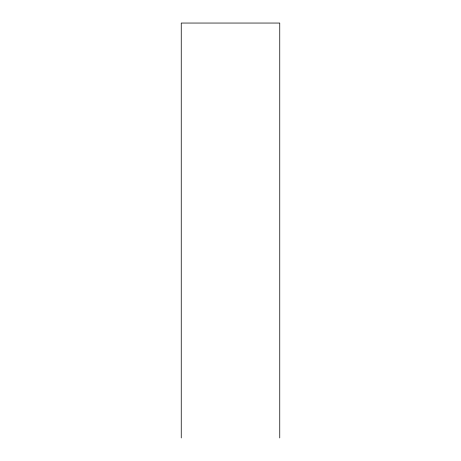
<?xml version="1.0" encoding="UTF-8"?>
<svg xmlns="http://www.w3.org/2000/svg" width="461" height="461" viewBox="0 0 461 461"><rect width="100%" height="100%" fill="white"/><g stroke="black" fill="none" stroke-linecap="round" stroke-linejoin="round"><path stroke-width="0.69" d="M279.752 437.95L279.752 23.05L181.248 23.05L181.248 437.95"/></g></svg>
